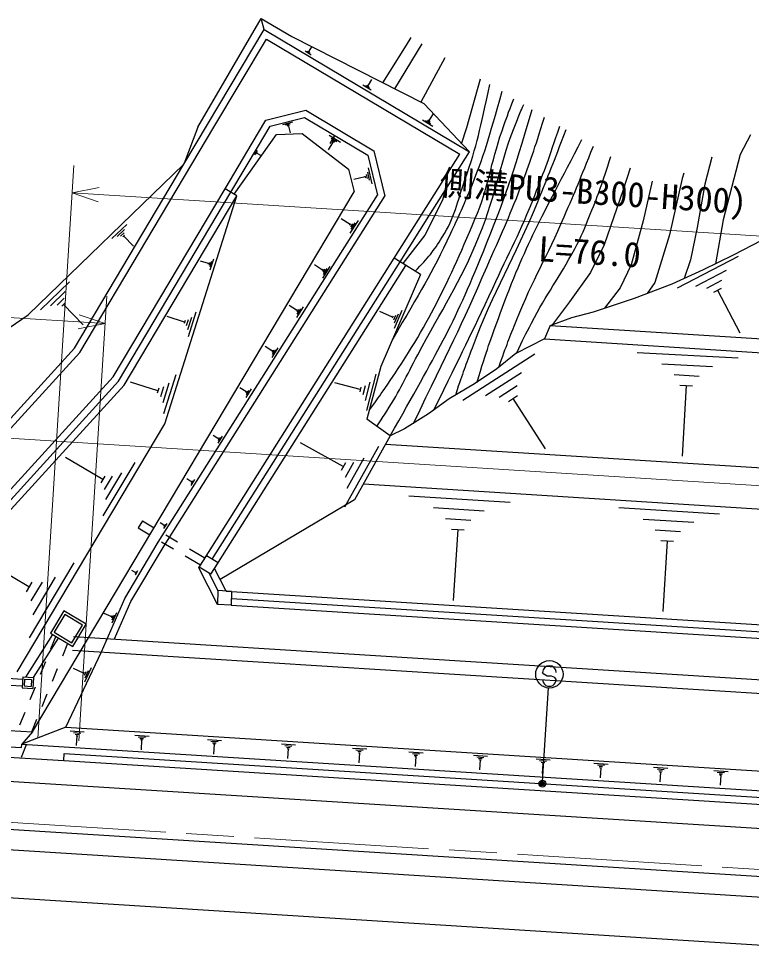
# Model space of a CAD drawing. Units: millimetres, scale not verified. Extents: x 0 to 700000, y -47500 to 447500.
# Drawn here: x 470292 to 523868, y 284508 to 351744 of the extents above; entities that cross this region are included whole.
import ezdxf
from ezdxf.enums import TextEntityAlignment as Align

# ---------------------------------------------------------------- set-up
doc = ezdxf.new("R2010")
doc.units = ezdxf.units.MM
doc.header["$LTSCALE"] = 1000
doc.header["$PDMODE"] = 32
doc.header["$PDSIZE"] = 500
doc.linetypes.add('CHAIN', pattern=[18.5, 12, -1.5, 3.5, -1.5])
doc.layers.add('作業ﾚｲﾔ1', color=7, linetype='Continuous', lineweight=25)
doc.styles.add('@ＭＳ ゴシック', font='')
doc.styles.add('ＭＳ ゴシック', font='')
doc.styles.get('@ＭＳ ゴシック').set_extended_font_data('@MS Gothic')
doc.styles.get('ＭＳ ゴシック').set_extended_font_data('MS Gothic')

msp = doc.modelspace()

# ---------------------------------------------------------------- linework, layer by layer
at = {"layer": '作業ﾚｲﾔ1'}
for p, q in [((483415, 343789), (488036, 351744)), ((488036, 351744), (490273, 350412)), ((488244, 350922), (488036, 351744)), ((484111, 343981), (488244, 350922)), ((488244, 350922), (503243, 341990)), ((490273, 350412), (499910, 345516)), ((484578, 343788), (488418, 350236)), ((488418, 350236), (502546, 341823)), ((491546, 349339), (491734, 349655)), ((499762, 349882), (497786, 346595)), ((491691, 349070), (491240, 349338)), ((491605, 349182), (491380, 349316)), ((491575, 349261), (491463, 349328)), ((491574, 349323), (491518, 349356)), ((501461, 348870), (499689, 345628)), ((495867, 346858), (496117, 347277)), ((496060, 346500), (495461, 346857)), ((495946, 346649), (495646, 346827)), ((495906, 346754), (495757, 346843)), ((495905, 346836), (495830, 346880)), ((488375, 344301), (491283, 345038)), ((491283, 345038), (496259, 342075)), ((499910, 345516), (503243, 341990)), ((487378, 342627), (488375, 344301)), ((488699, 343867), (491205, 344503)), ((491205, 344503), (495822, 341753)), ((500569, 343850), (499814, 344299)), ((500425, 344038), (500047, 344262)), ((500376, 344169), (500187, 344282)), ((500373, 344273), (500279, 344329)), ((500326, 344301), (500641, 344830)), ((474783, 327341), (484578, 343788)), ((482386, 341084), (484111, 343981)), ((483415, 343789), (482386, 341084)), ((487845, 342433), (488699, 343867)), ((489619, 344004), (490338, 344186)), ((489817, 343977), (490176, 344068)), ((489925, 343928), (490105, 343974)), ((489988, 343868), (490078, 343891)), ((490033, 343879), (490161, 343376)), ((486055, 338899), (489152, 343260)), ((489152, 343260), (491034, 343324)), ((491034, 343324), (494424, 340724)), ((492998, 343202), (493825, 342710)), ((493074, 342604), (493420, 343184)), ((493155, 342997), (493569, 342750)), ((485393, 339293), (487378, 342627)), ((485823, 339037), (487845, 342433)), ((493264, 342708), (492919, 342129)), ((493210, 342852), (493416, 342729)), ((493212, 342739), (493315, 342677)), ((487570, 341777), (487754, 342099)), ((487648, 341839), (487740, 342000)), ((487703, 341861), (487750, 341942)), ((487747, 341863), (487770, 341903)), ((487759, 341883), (487984, 341754)), ((495822, 341753), (496522, 338836)), ((496259, 342075), (497057, 338747)), ((499802, 337476), (502546, 341823)), ((500271, 337282), (503243, 341990)), ((471002, 330080), (482386, 341084)), ((474379, 327640), (482386, 341084)), ((494424, 340724), (494821, 339064)), ((495610, 340237), (495645, 340091)), ((495709, 340338), (495779, 340046)), ((495791, 340512), (495931, 339928)), ((495838, 340831), (496117, 339664)), ((495627, 340164), (494810, 339968)), ((471323, 299606), (494821, 339064)), ((477205, 325545), (485393, 339293)), ((477609, 325245), (485823, 339037)), ((486252, 338781), (485393, 339293)), ((501474, 339188), (501291, 338471)), ((478012, 324946), (486252, 338781)), ((480506, 313462), (496522, 338836)), ((480932, 313201), (497057, 338747)), ((481001, 322112), (486252, 338781)), ((494535, 336684), (493882, 337096)), ((495110, 336974), (494521, 336040)), ((497751, 334227), (499802, 337476)), ((498179, 333968), (500271, 337282)), ((477130, 335653), (478204, 336691)), ((477502, 335805), (478040, 336324)), ((494572, 336742), (494498, 336625)), ((494702, 336741), (494555, 336508)), ((494869, 336799), (494575, 336333)), ((477741, 335827), (478009, 336087)), ((477912, 335785), (478046, 335915)), ((477979, 335850), (478706, 335098)), ((522537, 334464), (524626, 335535)), ((483471, 311603), (497751, 334227)), ((498179, 333968), (497751, 334227)), ((518460, 332056), (522908, 334374)), ((520362, 333399), (522537, 334464)), ((484176, 333832), (483607, 334011)), ((484192, 333883), (484160, 333781)), ((484289, 333908), (484225, 333704)), ((484402, 333984), (484274, 333577)), ((484548, 334161), (484291, 333348)), ((484459, 312231), (498179, 333968)), ((484620, 311551), (498602, 333701)), ((492523, 333357), (491925, 333735)), ((493048, 333622), (492509, 332768)), ((499668, 333029), (498179, 333968)), ((492556, 333411), (492489, 333304)), ((492675, 333410), (492541, 333196)), ((492828, 333463), (492559, 333036)), ((499668, 333029), (496767, 326298)), ((518071, 332340), (520362, 333399)), ((519804, 332191), (522028, 333350)), ((471906, 330449), (474035, 332507)), ((515322, 331311), (518071, 332340)), ((520592, 332036), (521704, 332615)), ((472644, 330751), (473709, 331780)), ((521101, 331736), (521657, 332025)), ((521379, 331881), (523002, 328766)), ((473116, 330795), (473648, 331309)), ((473455, 330711), (473721, 330968)), ((473588, 330839), (475029, 329349)), ((512317, 330298), (515322, 331311)), ((483263, 330288), (482692, 328478)), ((490617, 330419), (490072, 330763)), ((490647, 330468), (490586, 330371)), ((491095, 330661), (490604, 329883)), ((490756, 330467), (490633, 330273)), ((490895, 330515), (490649, 330127)), ((497634, 329915), (496700, 330317)), ((498321, 330410), (497746, 329075)), ((498044, 330134), (497757, 329467)), ((510726, 329897), (512317, 330298)), ((455680, 319727), (471002, 330080)), ((482434, 329554), (481167, 329954)), ((482470, 329668), (482399, 329441)), ((482687, 329724), (482544, 329271)), ((482939, 329893), (482654, 328988)), ((497670, 329998), (497598, 329832)), ((497839, 330024), (497695, 329691)), ((509157, 329294), (510726, 329897)), ((509157, 329294), (508733, 328319)), ((509157, 329294), (530642, 327942)), ((508733, 328319), (506647, 327248)), ((508733, 328319), (530580, 326944)), ((460211, 312095), (474379, 327640)), ((488817, 327451), (488326, 327761)), ((488845, 327495), (488790, 327407)), ((489250, 327669), (488806, 326967)), ((488943, 327494), (488832, 327319)), ((489069, 327538), (488847, 327187)), ((458974, 309996), (474783, 327341)), ((502779, 323861), (508040, 327244)), ((506647, 327248), (505247, 326133)), ((515512, 327343), (522892, 326934)), ((496767, 326298), (495759, 322453)), ((505247, 326133), (503625, 325033)), ((517316, 326503), (521006, 326298)), ((462731, 309664), (477205, 325545)), ((481802, 325706), (480899, 322839)), ((496418, 325754), (495721, 323097)), ((504433, 324180), (507063, 325872)), ((518198, 325714), (520042, 325611)), ((463142, 309373), (477609, 325245)), ((466049, 311820), (478012, 324946)), ((480490, 324543), (478483, 325176)), ((480890, 324812), (480664, 324095)), ((481290, 325080), (480838, 323646)), ((486908, 324473), (486468, 324751)), ((495273, 324635), (493413, 325123)), ((495316, 324801), (495229, 324469)), ((495625, 324897), (495451, 324233)), ((495978, 325160), (495630, 323831)), ((503625, 325033), (501766, 323948)), ((505429, 324077), (506744, 324923)), ((518618, 324950), (519540, 324899)), ((519079, 324924), (518793, 319759)), ((480547, 324723), (480434, 324364)), ((486933, 324512), (486884, 324434)), ((487296, 324668), (486899, 324039)), ((487021, 324512), (486922, 324354)), ((487134, 324551), (486935, 324236)), ((506096, 323763), (506754, 324185)), ((501766, 323948), (500248, 322841)), ((506425, 323974), (508793, 320291)), ((500248, 322841), (498514, 321748)), ((470209, 303990), (481001, 322112)), ((497458, 321236), (495759, 322453)), ((498514, 321748), (497458, 321236)), ((484874, 321057), (484523, 321278)), ((484893, 321088), (484854, 321026)), ((485182, 321213), (484866, 320712)), ((484963, 321088), (484884, 320963)), ((485053, 321119), (484895, 320869)), ((494029, 318998), (490914, 320742)), ((497458, 321236), (494855, 316559)), ((496609, 320476), (494118, 316026)), ((497122, 320633), (530052, 318561)), ((476461, 318041), (473734, 319665)), ((495542, 319612), (494296, 317387)), ((478790, 319293), (476470, 315398)), ((494185, 319276), (493873, 318720)), ((494785, 319305), (494163, 318193)), ((476606, 318285), (476316, 317798)), ((477141, 318296), (476561, 317322)), ((477820, 318551), (476660, 316603)), ((482901, 317910), (482598, 318102)), ((483167, 318045), (482894, 317612)), ((482918, 317937), (482883, 317883)), ((482978, 317937), (482910, 317829)), ((483055, 317964), (482919, 317748)), ((495506, 317729), (529864, 315567)), ((498830, 316853), (506232, 316388)), ((494855, 316559), (485030, 310749)), ((514159, 316013), (521528, 315549)), ((500634, 315997), (504335, 315764)), ((479348, 315042), (479041, 314526)), ((479348, 315042), (480207, 314530)), ((480911, 314724), (480655, 314886)), ((480926, 314746), (480897, 314701)), ((481137, 314837), (480906, 314471)), ((480977, 314746), (480919, 314655)), ((481043, 314769), (480927, 314586)), ((501513, 315199), (503363, 315082)), ((515955, 315160), (519640, 314928)), ((479041, 314526), (479900, 314014)), ((481066, 314018), (481925, 313507)), ((501929, 314429), (502854, 314371)), ((502391, 314400), (502065, 309219)), ((516830, 314365), (518672, 314249)), ((478061, 309358), (480506, 313462)), ((480759, 313503), (481618, 312991)), ((517244, 313599), (518165, 313541)), ((517705, 313570), (517380, 308412)), ((478507, 309129), (480932, 313201)), ((482784, 312995), (483922, 312318)), ((471066, 310199), (467227, 312486)), ((482477, 312479), (483602, 311810)), ((483495, 311640), (484029, 312486)), ((484889, 311975), (484029, 312486)), ((474345, 311962), (471078, 306477)), ((478809, 311273), (478580, 311405)), ((479001, 311380), (478813, 311052)), ((478922, 311317), (478827, 311153)), ((484836, 308931), (483471, 311603)), ((484355, 311129), (483495, 311640)), ((484355, 311129), (484889, 311975)), ((485467, 309894), (484620, 311551)), ((472980, 310917), (471347, 308175)), ((478821, 311293), (478797, 311252)), ((478865, 311295), (478818, 311213)), ((484887, 309930), (484239, 311197)), ((471270, 310542), (470862, 309856)), ((472023, 310558), (471206, 309187)), ((476359, 305457), (478061, 309358)), ((484873, 309931), (484836, 308931)), ((485871, 309868), (484873, 309931)), ((485467, 309894), (529333, 307133)), ((485871, 309868), (485834, 308869)), ((485853, 309368), (529302, 306634)), ((477315, 306399), (478507, 309129)), ((485834, 308869), (484836, 308931)), ((485834, 308869), (529270, 306135)), ((477065, 308034), (476552, 308268)), ((477086, 308080), (477044, 307988)), ((477180, 308092), (477097, 307909)), ((477452, 308300), (477118, 307567)), ((477295, 308151), (477128, 307784)), ((470838, 303612), (472804, 306722)), ((471406, 303575), (473233, 306466)), ((473018, 306594), (472641, 305668)), ((473887, 306076), (473510, 305150)), ((474316, 306587), (529082, 303141)), ((435653, 305664), (470596, 303465)), ((473768, 299949), (476359, 305457)), ((474254, 305589), (529019, 302143)), ((435622, 305165), (470564, 302966)), ((472263, 304742), (471886, 303816)), ((473132, 304224), (472755, 303298)), ((475050, 303912), (474307, 304251)), ((475081, 303978), (475020, 303845)), ((475217, 303996), (475096, 303730)), ((475611, 304297), (475127, 303235)), ((475384, 304080), (475142, 303549)), ((508690, 303829), (508591, 303947)), ((347075, 303722), (568321, 289801)), ((470606, 303627), (470555, 302828)), ((470606, 303627), (471405, 303575)), ((470746, 303467), (470714, 302968)), ((470744, 303441), (470714, 302968)), ((470746, 303467), (471245, 303435)), ((471245, 303435), (471213, 302936)), ((471405, 303575), (471353, 302777)), ((508935, 303690), (508690, 303829)), ((509236, 303687), (508935, 303690)), ((509481, 303575), (509236, 303687)), ((509587, 303439), (509481, 303575)), ((470555, 302828), (471353, 302777)), ((470714, 302968), (471213, 302936)), ((471508, 302890), (471131, 301964)), ((508594, 295984), (509026, 302820)), ((434917, 301930), (471323, 299606)), ((472377, 302372), (471999, 301446)), ((434840, 300705), (470524, 298459)), ((470753, 301038), (470375, 300112)), ((346855, 300229), (568101, 286308)), ((434943, 299947), (473613, 297514)), ((473768, 299949), (470539, 298709)), ((471622, 300520), (471244, 299594)), ((473768, 299949), (544116, 295522)), ((471323, 299606), (470539, 298709)), ((474071, 299677), (475109, 299611)), ((474324, 299556), (474843, 299524)), ((474447, 299444), (474707, 299428)), ((474506, 299337), (474636, 299328)), ((474571, 299332), (474525, 298606)), ((478800, 299373), (479838, 299307)), ((479053, 299252), (479572, 299220)), ((346761, 298732), (568007, 284811)), ((470867, 298668), (470489, 297742)), ((470524, 298459), (470539, 298709)), ((470539, 298709), (547780, 293849)), ((479176, 299140), (479436, 299124)), ((479234, 299033), (479364, 299024)), ((479299, 299028), (479254, 298302)), ((484106, 299052), (485144, 298987)), ((484359, 298932), (484878, 298899)), ((484483, 298820), (484742, 298804)), ((484541, 298712), (484671, 298704)), ((484606, 298708), (484560, 297981)), ((489508, 298730), (490546, 298664)), ((489761, 298609), (490280, 298577)), ((473613, 297514), (473646, 298033)), ((473646, 298033), (546952, 293420)), ((489884, 298497), (490143, 298481)), ((489942, 298390), (490072, 298381)), ((490007, 298386), (489961, 297659)), ((494707, 298431), (495745, 298366)), ((494960, 298311), (495479, 298278)), ((495083, 298199), (495342, 298183)), ((495141, 298091), (495271, 298083)), ((495206, 298087), (495160, 297361)), ((498827, 298152), (499865, 298087)), ((499080, 298032), (499599, 297999)), ((499203, 297920), (499463, 297903)), ((503542, 297903), (504580, 297838)), ((473613, 297514), (546918, 292901)), ((499262, 297812), (499392, 297804)), ((499327, 297808), (499281, 297081)), ((503795, 297783), (504314, 297750)), ((503918, 297671), (504177, 297655)), ((503976, 297563), (504106, 297555)), ((504041, 297559), (503995, 296832)), ((508121, 297632), (509159, 297567)), ((508374, 297512), (508893, 297479)), ((508497, 297400), (508757, 297384)), ((508556, 297292), (508685, 297284)), ((508620, 297288), (508575, 296562)), ((512346, 297321), (513384, 297255)), ((512599, 297201), (513118, 297168)), ((512722, 297089), (512982, 297072)), ((512781, 296981), (512910, 296973)), ((512846, 296977), (512800, 296250)), ((516712, 297024), (517750, 296959)), ((516965, 296904), (517484, 296871)), ((517088, 296792), (517348, 296775)), ((517147, 296684), (517276, 296676)), ((517212, 296680), (517166, 295953)), ((521111, 296788), (522149, 296723)), ((521364, 296668), (521883, 296635)), ((521487, 296556), (521746, 296539)), ((521545, 296448), (521675, 296440)), ((521610, 296444), (521564, 295717)), ((346541, 295239), (567787, 281317))]:
    msp.add_line(p, q, dxfattribs=at)
at = {"layer": '作業ﾚｲﾔ1', "lineweight": 13}
for p, q in [((471718, 299156), (474350, 340987)), ((476185, 339387), (474225, 338991)), ((474225, 338991), (550075, 334219)), ((474225, 338991), (476120, 338353)), ((245448, 335167), (569891, 314751)), ((476630, 329452), (419743, 333031)), ((474712, 298967), (476756, 331448)), ((476630, 329452), (474735, 330089)), ((474670, 329056), (476630, 329452))]:
    msp.add_line(p, q, dxfattribs=at)
at = {"layer": '作業ﾚｲﾔ1', "linetype": 'CHAIN', "lineweight": 13}
for p, q in [((469079, 293040), (488291, 291831)), ((488291, 291831), (508251, 290575)), ((508251, 290575), (528212, 289319))]:
    msp.add_line(p, q, dxfattribs=at)
at = {"layer": '作業ﾚｲﾔ1'}
for points in [[(498971, 350353), (498625, 349779), (496909, 347040)], [(502679, 342586), (503056, 343783), (504055, 347326)], [(523796, 343241), (523043, 341808), (521780, 337028), (521219, 333819)], [(520954, 341601), (520442, 339632), (519897, 336454), (519396, 334109), (518936, 332740)], [(514993, 340811), (514481, 339215), (513104, 335188), (512096, 333174), (510550, 331041), (509314, 329386), (509298, 329348)], [(518923, 340429), (518804, 340038), (517869, 335929), (516794, 332442), (516235, 331653)], [(516605, 339852), (515952, 336944), (515066, 333731), (514266, 332057), (513109, 330565)], [(501291, 338471), (499995, 335902), (498383, 333840)]]:
    msp.add_lwpolyline(points, dxfattribs=at)
for points in [[(472636, 306821), (474269, 305849), (475241, 307481), (473609, 308454)], [(472911, 306891), (474199, 306123), (474967, 307412), (473678, 308179)]]:
    msp.add_lwpolyline(points, close=True, dxfattribs=at)
for centre, radius in [((509090, 303818), 1000), ((508584, 295834), 150), ((508584, 295834), 120), ((508584, 295834), 90), ((508584, 295834), 60), ((508584, 295834), 30)]:
    msp.add_circle(centre, radius, dxfattribs=at)
for centre, start, end in [((509091, 303943), 359.55488, 179.55488), ((509087, 303443), 179.55488, 359.55488)]:
    msp.add_arc(centre, 500, start, end, dxfattribs=at)
for points, knots in [([(505622, 346392), (504599, 342882), (504375, 341825), (503210, 339034), (502715, 337849), (502413, 337196), (501868, 336034), (500401, 332900), (499731, 331905), (497614, 328263)], [0, 0, 0, 0, 1, 1, 1, 2, 2, 2, 3, 3, 3, 3]), ([(499279, 333274), (500266, 334289), (500601, 334703), (501265, 335750), (502207, 337236), (502334, 338281), (502914, 339941), (503842, 342600), (504009, 343605), (504747, 346913)], [0, 0, 0, 0, 1, 1, 1, 2, 2, 2, 3, 3, 3, 3]), ([(495943, 323155), (496437, 323780), (496558, 323991), (496940, 324536), (500127, 329084), (501478, 331959), (503656, 337068), (504692, 339499), (504762, 341043), (505636, 343537), (505958, 344455), (506060, 344761), (506486, 345878)], [0, 0, 0, 0, 1, 1, 1, 2, 2, 2, 3, 3, 3, 4, 4, 4, 4]), ([(496484, 321933), (496846, 322459), (496937, 322614), (497217, 323056), (498194, 324599), (498614, 325541), (499469, 327155), (501260, 330535), (502525, 332311), (503970, 335853), (505289, 339087), (505424, 341121), (506754, 344352), (506930, 344780), (506982, 344931), (507215, 345444)], [0, 0, 0, 0, 1, 1, 1, 2, 2, 2, 3, 3, 3, 4, 4, 4, 5, 5, 5, 5]), ([(497458, 321236), (500914, 327383), (502067, 329233), (504267, 334701), (505867, 338676), (506379, 340159), (507830, 345077)], [0, 0, 0, 0, 1, 1, 1, 2, 2, 2, 2]), ([(499161, 322156), (501822, 327649), (502568, 329089), (504544, 333627), (505523, 335874), (506126, 337112), (506990, 339406), (507735, 341388), (507961, 342073), (508738, 344537)], [0, 0, 0, 0, 1, 1, 1, 2, 2, 2, 3, 3, 3, 3]), ([(500651, 323135), (502766, 327428), (503326, 328539), (504954, 332044), (506177, 334675), (506957, 336111), (508021, 338811), (508793, 340767), (509040, 341447), (509844, 343878)], [0, 0, 0, 0, 1, 1, 1, 2, 2, 2, 3, 3, 3, 3]), ([(510292, 343611), (509332, 341058), (509053, 340382), (508216, 338329), (506493, 334100), (505035, 331937), (503442, 327658), (502959, 326358), (502778, 325918), (502253, 324312)], [0, 0, 0, 0, 1, 1, 1, 2, 2, 2, 3, 3, 3, 3]), ([(503805, 325155), (504515, 327546), (504787, 328232), (505497, 330176), (507382, 335336), (508445, 337021), (511475, 342907)], [0, 0, 0, 0, 1, 1, 1, 2, 2, 2, 2]), ([(505387, 326245), (505979, 327922), (506167, 328380), (506707, 329734), (507904, 332735), (508896, 334278), (510173, 337246), (511036, 339251), (511313, 339911), (512309, 342410)], [0, 0, 0, 0, 1, 1, 1, 2, 2, 2, 3, 3, 3, 3]), ([(506680, 327265), (507184, 328336), (507340, 328624), (507784, 329485), (508909, 331663), (509788, 332745), (510948, 334904), (511462, 335860), (511665, 336439), (512082, 337441), (512753, 339053), (512919, 339631), (513583, 341651)], [0, 0, 0, 0, 1, 1, 1, 2, 2, 2, 3, 3, 3, 4, 4, 4, 4])]:
    msp.add_open_spline(points, degree=3, knots=knots, dxfattribs=at)
msp.add_point((508584, 295834), dxfattribs=at)

# ---------------------------------------------------------------- texts
at = {"layer": '作業ﾚｲﾔ1', "style": 'ＭＳ ゴシック'}
msp.add_text('側溝PU3-B300-H300)', height=1833, rotation=356.399, dxfattribs=at).set_placement((512213, 337603), align=Align.BOTTOM_CENTER)
at = {"layer": '作業ﾚｲﾔ1', "style": '@ＭＳ ゴシック'}
msp.add_text('L=76.0', height=1833, rotation=356.399, dxfattribs=at).set_placement((512087, 335607), align=Align.TOP_CENTER)

doc.saveas('drawing.dxf')
